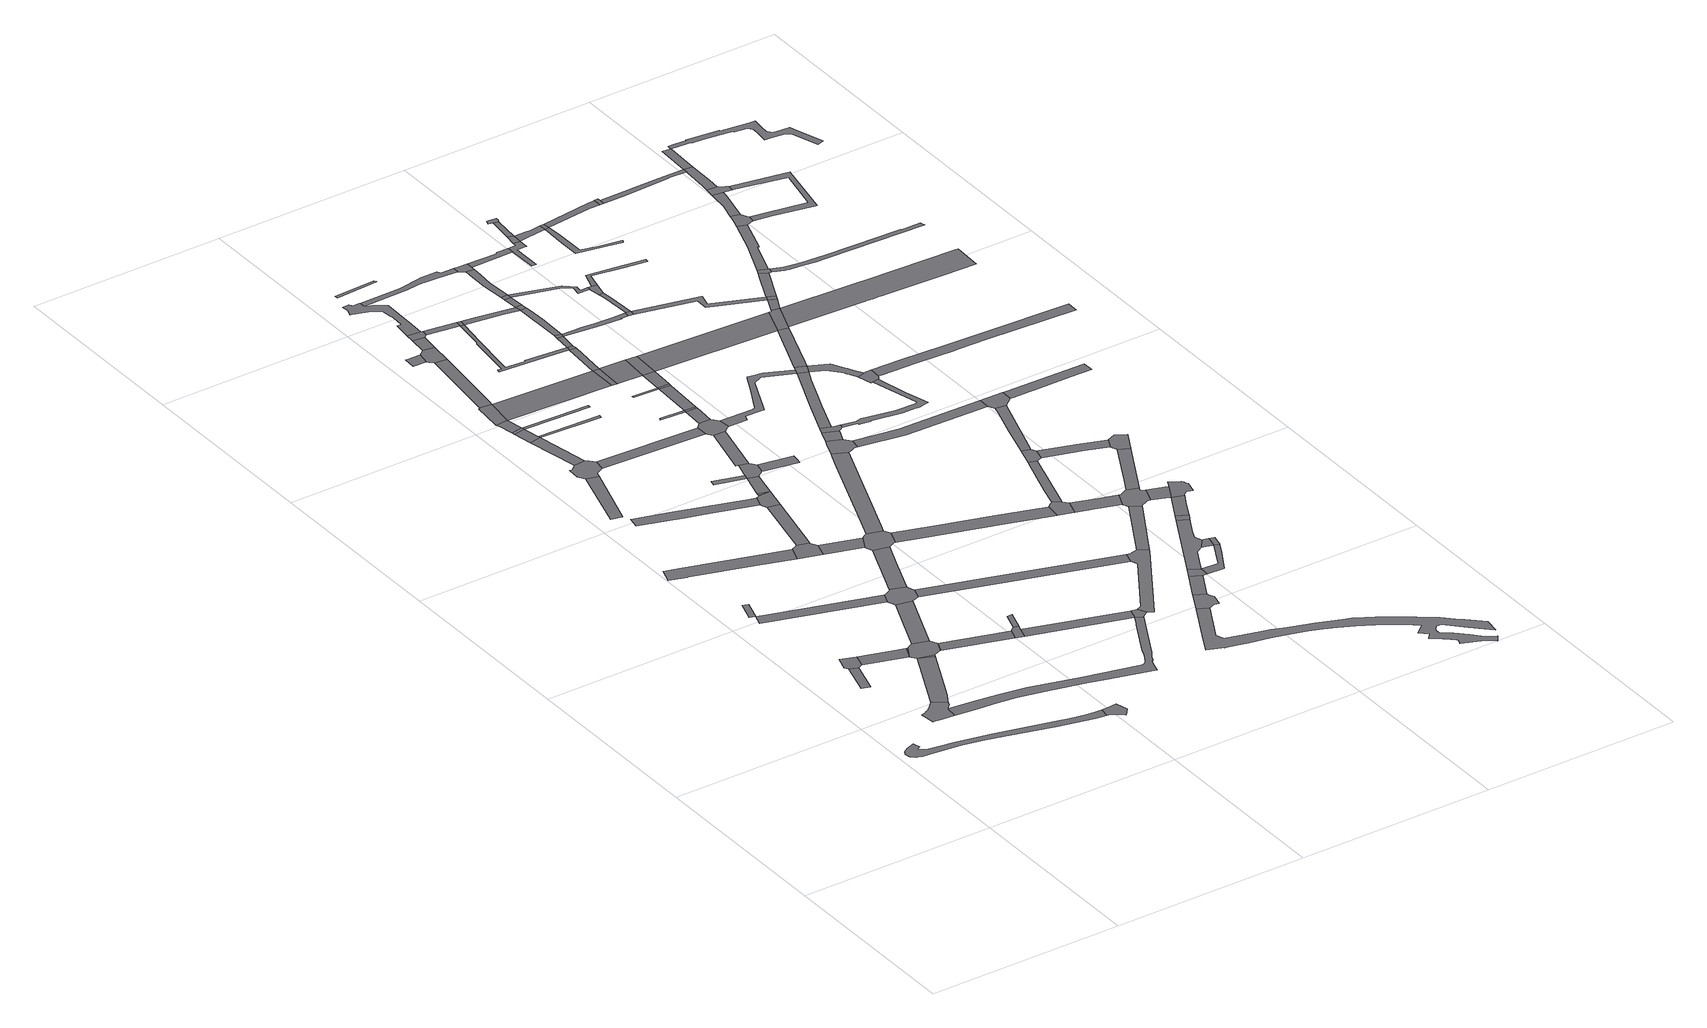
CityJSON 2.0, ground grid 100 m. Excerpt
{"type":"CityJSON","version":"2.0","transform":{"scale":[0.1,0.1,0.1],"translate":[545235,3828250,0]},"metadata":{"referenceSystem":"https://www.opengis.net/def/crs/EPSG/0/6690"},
"CityObjects":{
"road1":{"type":"Road","geometry":[{"type":"MultiSurface","lod":"1","boundaries":[[[0,1,2,3]]]}]},
"road2":{"type":"Road","geometry":[{"type":"MultiSurface","lod":"1","boundaries":[[[4,5,6,7,8,9,10,11,12,13,14,15,16,17,18,19,20,21,22,23,24,25,26,27,28,29,30,31]]]}]},
"road3":{"type":"Road","attributes":{"RoadStructureAttribute.sectionType":"1"},"geometry":[{"type":"MultiSurface","lod":"1","boundaries":[[[32,33,34,35,36,37,38,39,40,41,42,43,44,45,46,47,48,49,50,51,52,53,54,55,56,57,58,59,60,61,62,63,64,65,66,67,68,69,70,71]]]}]},
"road4":{"type":"Road","geometry":[{"type":"MultiSurface","lod":"1","boundaries":[[[72,73,0,3,74,75]]]}]},
"road5":{"type":"Road","geometry":[{"type":"MultiSurface","lod":"1","boundaries":[[[76,77,78,79,80]]]}]},
"road6":{"type":"Road","attributes":{"RoadStructureAttribute.sectionType":"1"},"geometry":[{"type":"MultiSurface","lod":"1","boundaries":[[[81,82,4,31,83,84,85,86]]]}]},
"road7":{"type":"Road","attributes":{"RoadStructureAttribute.sectionType":"1"},"geometry":[{"type":"MultiSurface","lod":"1","boundaries":[[[75,74,87,88]]]}]},
"road8":{"type":"Road","attributes":{"RoadStructureAttribute.sectionType":"1"},"geometry":[{"type":"MultiSurface","lod":"1","boundaries":[[[88,87,89]]]}]},
"road9":{"type":"Road","attributes":{"RoadStructureAttribute.sectionType":"1"},"geometry":[{"type":"MultiSurface","lod":"1","boundaries":[[[81,86,90]]]}]},
"road10":{"type":"Road","attributes":{"RoadStructureAttribute.sectionType":"1"},"geometry":[{"type":"MultiSurface","lod":"1","boundaries":[[[91,92,80,93,94,95]]]}]},
"road11":{"type":"Road","geometry":[{"type":"MultiSurface","lod":"1","boundaries":[[[96,97,89,87,81,90,98,99,100,101,102,103]]]}]},
"road12":{"type":"Road","attributes":{"RoadStructureAttribute.sectionType":"1"},"geometry":[{"type":"MultiSurface","lod":"1","boundaries":[[[104,105,106,107,108,109,110,111]]]}]},
"road13":{"type":"Road","attributes":{"RoadStructureAttribute.sectionType":"1"},"geometry":[{"type":"MultiSurface","lod":"1","boundaries":[[[100,99,112]]]}]},
"road14":{"type":"Road","attributes":{"RoadStructureAttribute.sectionType":"1"},"geometry":[{"type":"MultiSurface","lod":"1","boundaries":[[[113,114,115,116]]]}]},
"road15":{"type":"Road","geometry":[{"type":"MultiSurface","lod":"1","boundaries":[[[117,118,71,70,119,120,121,122,123]]]}]},
"road16":{"type":"Road","attributes":{"RoadStructureAttribute.sectionType":"1"},"geometry":[{"type":"MultiSurface","lod":"1","boundaries":[[[124,125,96,103,126]]]}]},
"road17":{"type":"Road","attributes":{"RoadStructureAttribute.sectionType":"1"},"geometry":[{"type":"MultiSurface","lod":"1","boundaries":[[[100,112,127,128]]]}]},
"road18":{"type":"Road","attributes":{"RoadStructureAttribute.sectionType":"1"},"geometry":[{"type":"MultiSurface","lod":"1","boundaries":[[[129,130,131,132,133,134,135,136,137,138,139,140,141,142,143,144,145,146,147,148,25,24,149,150,151,152,153,154,155,156,157,158,159,160,161,162,163,164,165,166,167]]]}]},
"road19":{"type":"Road","geometry":[{"type":"MultiSurface","lod":"1","boundaries":[[[168,169,170,171,172,173,174,175,176,113,116,177,178,179]]]}]},
"road20":{"type":"Road","attributes":{"RoadStructureAttribute.sectionType":"1"},"geometry":[{"type":"MultiSurface","lod":"1","boundaries":[[[180,181,182,183,184,185,186,187,188]]]}]},
"road21":{"type":"Road","attributes":{"RoadStructureAttribute.sectionType":"1"},"geometry":[{"type":"MultiSurface","lod":"1","boundaries":[[[189,190,191,171,170]]]}]},
"road22":{"type":"Road","geometry":[{"type":"MultiSurface","lod":"1","boundaries":[[[192,193,194,195,95,94,196,197,124,126,198,199,200,201,202,203]]]}]},
"road23":{"type":"Road","geometry":[{"type":"MultiSurface","lod":"1","boundaries":[[[204,205,206,207,191,190,208]]]}]},
"road24":{"type":"Road","geometry":[{"type":"MultiSurface","lod":"1","boundaries":[[[209,210,207,206,211]]]}]},
"road25":{"type":"Road","attributes":{"RoadStructureAttribute.sectionType":"1"},"geometry":[{"type":"MultiSurface","lod":"1","boundaries":[[[212,213,214,210,209]]]}]},
"road26":{"type":"Road","geometry":[{"type":"MultiSurface","lod":"1","boundaries":[[[215,216,111,110,217,218,219,220]]]}]},
"road27":{"type":"Road","geometry":[{"type":"MultiSurface","lod":"1","boundaries":[[[221,222,223,224,213,212,225]]]}]},
"road28":{"type":"Road","geometry":[{"type":"MultiSurface","lod":"1","boundaries":[[[226,227,128,127,228,229,230,231]]]}]},
"road29":{"type":"Road","geometry":[{"type":"MultiSurface","lod":"1","boundaries":[[[232,233,234,235,236,226,231]]]}]},
"road30":{"type":"Road","attributes":{"RoadStructureAttribute.sectionType":"1"},"geometry":[{"type":"MultiSurface","lod":"1","boundaries":[[[237,238,239,192,203,240,241]]]}]},
"road31":{"type":"Road","attributes":{"RoadStructureAttribute.sectionType":"1"},"geometry":[{"type":"MultiSurface","lod":"1","boundaries":[[[242,215,220,243]]]}]},
"road32":{"type":"Road","attributes":{"RoadStructureAttribute.sectionType":"1"},"geometry":[{"type":"MultiSurface","lod":"1","boundaries":[[[218,217,244,245]]]}]},
"road33":{"type":"Road","geometry":[{"type":"MultiSurface","lod":"1","boundaries":[[[246,247,221,225,248,249,250]]]}]},
"road34":{"type":"Road","attributes":{"RoadStructureAttribute.sectionType":"1"},"geometry":[{"type":"MultiSurface","lod":"1","boundaries":[[[251,252,253,254,255,208,190]]]}]},
"road35":{"type":"Road","attributes":{"RoadStructureAttribute.sectionType":"1"},"geometry":[{"type":"MultiSurface","lod":"1","boundaries":[[[256,257,258,259,260]]]}]},
"road36":{"type":"Road","attributes":{"RoadStructureAttribute.sectionType":"1"},"geometry":[{"type":"MultiSurface","lod":"1","boundaries":[[[261,262,263,264,265,266,211,206]]]}]},
"road37":{"type":"Road","attributes":{"RoadStructureAttribute.sectionType":"1"},"geometry":[{"type":"MultiSurface","lod":"1","boundaries":[[[267,268,188,187,269,270,242,243]]]}]},
"road38":{"type":"Road","attributes":{"RoadStructureAttribute.sectionType":"1"},"geometry":[{"type":"MultiSurface","lod":"1","boundaries":[[[179,178,271,272]]]}]},
"road39":{"type":"Road","geometry":[{"type":"MultiSurface","lod":"1","boundaries":[[[273,274,275,260,259,276,277,246,250,278]]]}]},
"road40":{"type":"Road","geometry":[{"type":"MultiSurface","lod":"1","boundaries":[[[279,280,281,282,283]]]}]},
"road41":{"type":"Road","attributes":{"RoadStructureAttribute.sectionType":"1"},"geometry":[{"type":"MultiSurface","lod":"1","boundaries":[[[284,285,267]]]}]},
"road42":{"type":"Road","geometry":[{"type":"MultiSurface","lod":"1","boundaries":[[[286,287,288,245,244,237,241,289,290,291,292,293,294]]]}]},
"road43":{"type":"Road","attributes":{"RoadStructureAttribute.sectionType":"1"},"geometry":[{"type":"MultiSurface","lod":"1","boundaries":[[[229,228,129,295]]]}]},
"road44":{"type":"Road","attributes":{"RoadStructureAttribute.sectionType":"1"},"geometry":[{"type":"MultiSurface","lod":"1","boundaries":[[[296,273,278,297]]]}]},
"road45":{"type":"Road","attributes":{"RoadStructureAttribute.sectionType":"1"},"geometry":[{"type":"MultiSurface","lod":"1","boundaries":[[[282,284,267,298]]]}]},
"road46":{"type":"Road","attributes":{"function":"3","RoadStructureAttribute.sectionType":"1"},"geometry":[{"type":"MultiSurface","lod":"1","boundaries":[[[299,225,212,300,301,302]]]}]},
"road47":{"type":"Road","geometry":[{"type":"MultiSurface","lod":"1","boundaries":[[[303,296,297,304,305,306]]]}]},
"road48":{"type":"Road","attributes":{"RoadStructureAttribute.sectionType":"1"},"geometry":[{"type":"MultiSurface","lod":"1","boundaries":[[[307,308,309,310,311,312,313,314,315,316,317,318,319,320,321,322,323,324,303,306,325,326,327,328,329,330,331,332,333,334]]]}]},
"road49":{"type":"Road","geometry":[{"type":"MultiSurface","lod":"1","boundaries":[[[335,336,337,283,282,298,338,339,340,341,342,343,344]]]}]},
"road50":{"type":"Road","attributes":{"RoadStructureAttribute.sectionType":"1"},"geometry":[{"type":"MultiSurface","lod":"1","boundaries":[[[200,199,345,346]]]}]},
"road51":{"type":"Road","attributes":{"RoadStructureAttribute.sectionType":"1"},"geometry":[{"type":"MultiSurface","lod":"1","boundaries":[[[305,304,347,348]]]}]},
"road52":{"type":"Road","attributes":{"RoadStructureAttribute.sectionType":"1"},"geometry":[{"type":"MultiSurface","lod":"1","boundaries":[[[349,335,344,350]]]}]},
"road53":{"type":"Road","geometry":[{"type":"MultiSurface","lod":"1","boundaries":[[[351,352,353,354,355,356]]]}]},
"road54":{"type":"Road","geometry":[{"type":"MultiSurface","lod":"1","boundaries":[[[357,358,359,360,341,340]]]}]},
"road55":{"type":"Road","geometry":[{"type":"MultiSurface","lod":"1","boundaries":[[[295,129,167,361,362,363]]]}]},
"road56":{"type":"Road","geometry":[{"type":"MultiSurface","lod":"1","boundaries":[[[364,365,366,367,368,369]]]}]},
"road57":{"type":"Road","attributes":{"RoadStructureAttribute.sectionType":"1"},"geometry":[{"type":"MultiSurface","lod":"1","boundaries":[[[370,371,372,373,286,294,374,375,376]]]}]},
"road58":{"type":"Road","geometry":[{"type":"MultiSurface","lod":"1","boundaries":[[[348,347,377,378]]]}]},
"road59":{"type":"Road","attributes":{"RoadStructureAttribute.sectionType":"1"},"geometry":[{"type":"MultiSurface","lod":"1","boundaries":[[[347,379,380,381,382,383,384,385,386,387,388,389,390,391,392,393,377]]]}]},
"road60":{"type":"Road","geometry":[{"type":"MultiSurface","lod":"1","boundaries":[[[394,395,396,272,271,349,350,397,398,399,400,401,402,403]]]}]},
"road61":{"type":"Road","geometry":[{"type":"MultiSurface","lod":"1","boundaries":[[[302,301,404,405]]]}]},
"road62":{"type":"Road","attributes":{"RoadStructureAttribute.sectionType":"1"},"geometry":[{"type":"MultiSurface","lod":"1","boundaries":[[[368,394,403,406]]]}]},
"road63":{"type":"Road","geometry":[{"type":"MultiSurface","lod":"1","boundaries":[[[407,408,409,410,411]]]}]},
"road64":{"type":"Road","geometry":[{"type":"MultiSurface","lod":"1","boundaries":[[[369,368,406,412]]]}]},
"road65":{"type":"Road","attributes":{"RoadStructureAttribute.sectionType":"1"},"geometry":[{"type":"MultiSurface","lod":"1","boundaries":[[[413,414,415,416,417,418,419,334,333,420,421,422,423,424,425,426,427,428]]]}]},
"road66":{"type":"Road","attributes":{"RoadStructureAttribute.sectionType":"1"},"geometry":[{"type":"MultiSurface","lod":"1","boundaries":[[[429,430,293,292,431,432,433,434]]]}]},
"road67":{"type":"Road","attributes":{"RoadStructureAttribute.sectionType":"1"},"geometry":[{"type":"MultiSurface","lod":"1","boundaries":[[[387,302,405,435]]]}]},
"road68":{"type":"Road","attributes":{"RoadStructureAttribute.sectionType":"1"},"geometry":[{"type":"MultiSurface","lod":"1","boundaries":[[[410,436,437,369,412,438]]]}]},
"road69":{"type":"Road","attributes":{"function":"3","RoadStructureAttribute.sectionType":"1"},"geometry":[{"type":"MultiSurface","lod":"1","boundaries":[[[439,405,404,440,441,442,443]]]}]},
"road70":{"type":"Road","attributes":{"RoadStructureAttribute.sectionType":"1"},"geometry":[{"type":"MultiSurface","lod":"1","boundaries":[[[444,378,377,445,446,447]]]}]},
"road71":{"type":"Road","geometry":[{"type":"MultiSurface","lod":"1","boundaries":[[[388,387,435,448,449,450]]]}]},
"road72":{"type":"Road","geometry":[{"type":"MultiSurface","lod":"1","boundaries":[[[411,410,438,451]]]}]},
"road73":{"type":"Road","attributes":{"RoadStructureAttribute.sectionType":"1"},"geometry":[{"type":"MultiSurface","lod":"1","boundaries":[[[452,388,450,453]]]}]},
"road74":{"type":"Road","attributes":{"RoadStructureAttribute.sectionType":"1"},"geometry":[{"type":"MultiSurface","lod":"1","boundaries":[[[442,411,451,454]]]}]},
"road75":{"type":"Road","geometry":[{"type":"MultiSurface","lod":"1","boundaries":[[[455,452,453,456]]]}]},
"road76":{"type":"Road","geometry":[{"type":"MultiSurface","lod":"1","boundaries":[[[457,458,459,460,346,345,461,462,463,464,363,362,465,466,467,468,469]]]}]},
"road77":{"type":"Road","geometry":[{"type":"MultiSurface","lod":"1","boundaries":[[[443,442,454,470]]]}]},
"road78":{"type":"Road","attributes":{"RoadStructureAttribute.sectionType":"1"},"geometry":[{"type":"MultiSurface","lod":"1","boundaries":[[[471,472,473,446,455,456]]]}]},
"road79":{"type":"Road","geometry":[{"type":"MultiSurface","lod":"1","boundaries":[[[474,475,476,477,478,479,480,481,482,483,484,485]]]}]},
"road80":{"type":"Road","geometry":[{"type":"MultiSurface","lod":"1","boundaries":[[[486,487,370,376,488,489,490,491,492,493]]]}]},
"road81":{"type":"Road","geometry":[{"type":"MultiSurface","lod":"1","boundaries":[[[494,495,447,446,473]]]}]},
"road82":{"type":"Road","attributes":{"RoadStructureAttribute.sectionType":"1"},"geometry":[{"type":"MultiSurface","lod":"1","boundaries":[[[496,497,447,495]]]}]},
"road83":{"type":"Road","attributes":{"RoadStructureAttribute.sectionType":"1"},"geometry":[{"type":"MultiSurface","lod":"1","boundaries":[[[498,486,493,499,500]]]}]},
"road84":{"type":"Road","geometry":[{"type":"MultiSurface","lod":"1","boundaries":[[[501,502,497,496]]]}]},
"road85":{"type":"Road","attributes":{"RoadStructureAttribute.sectionType":"1"},"geometry":[{"type":"MultiSurface","lod":"1","boundaries":[[[503,474,485,484,504]]]}]},
"road86":{"type":"Road","attributes":{"RoadStructureAttribute.sectionType":"1"},"geometry":[{"type":"MultiSurface","lod":"1","boundaries":[[[505,506,507,502,501,508,509,510]]]}]},
"road87":{"type":"Road","geometry":[{"type":"MultiSurface","lod":"1","boundaries":[[[511,498,500,512,513,514,515,516,517]]]}]},
"road88":{"type":"Road","attributes":{"RoadStructureAttribute.sectionType":"1"},"geometry":[{"type":"MultiSurface","lod":"1","boundaries":[[[518,519,520,521,522,523,524,525,400,399,526,527,528,529,530,531,532,533,534,535,536,537]]]}]},
"road89":{"type":"Road","attributes":{"RoadStructureAttribute.sectionType":"1"},"geometry":[{"type":"MultiSurface","lod":"1","boundaries":[[[538,539,540,541,456,453,542,543,544,545,546,547]]]}]},
"road90":{"type":"Road","geometry":[{"type":"MultiSurface","lod":"1","boundaries":[[[548,428,427,549,550,505,510,551,552,553]]]}]},
"road91":{"type":"Road","geometry":[{"type":"MultiSurface","lod":"1","boundaries":[[[554,503,504,555,556]]]}]},
"road92":{"type":"Road","attributes":{"RoadStructureAttribute.sectionType":"1"},"geometry":[{"type":"MultiSurface","lod":"1","boundaries":[[[475,557,558,559,560,561,562,563,564,565,566,567,568,569,570,571,572,573,574,575,576,577,578,579,580,581,582,583,584,585,586,587,588,589,590,591,592,593,594,595,596,597,598,599,600,601,602,603,604,605,606,607,608,609,610,611,612,613,614,615,616,617,618,619,620,621,622,623,624,476]]]}]},
"road93":{"type":"Road","attributes":{"RoadStructureAttribute.sectionType":"1"},"geometry":[{"type":"MultiSurface","lod":"1","boundaries":[[[625,626,627,501,496,628,629,630,631,632,633]]]}]},
"road94":{"type":"Road","geometry":[{"type":"MultiSurface","lod":"1","boundaries":[[[634,635,636,637,434,433,638,639,640,641,642]]]}]},
"road95":{"type":"Road","attributes":{"RoadStructureAttribute.sectionType":"1"},"geometry":[{"type":"MultiSurface","lod":"1","boundaries":[[[536,643,644,511,517,645,646,647,648]]]}]},
"road96":{"type":"Road","attributes":{"RoadStructureAttribute.sectionType":"1"},"geometry":[{"type":"MultiSurface","lod":"1","boundaries":[[[649,650,553,552,651,652]]]}]},
"road97":{"type":"Road","geometry":[{"type":"MultiSurface","lod":"1","boundaries":[[[653,547,546,654,655]]]}]},
"road98":{"type":"Road","attributes":{"RoadStructureAttribute.sectionType":"1"},"geometry":[{"type":"MultiSurface","lod":"1","boundaries":[[[656,657,658,556,555,659,660,661,662]]]}]},
"road99":{"type":"Road","attributes":{"RoadStructureAttribute.sectionType":"1"},"geometry":[{"type":"MultiSurface","lod":"1","boundaries":[[[663,457,469,664]]]}]},
"road100":{"type":"Road","attributes":{"RoadStructureAttribute.sectionType":"1"},"geometry":[{"type":"MultiSurface","lod":"1","boundaries":[[[665,666,667,668,653,655]]]}]},
"road101":{"type":"Road","geometry":[{"type":"MultiSurface","lod":"1","boundaries":[[[669,554,556,670,671,672,673,674,675,676,677,678,679,680]]]}]},
"road102":{"type":"Road","attributes":{"function":"3","RoadStructureAttribute.sectionType":"1"},"geometry":[{"type":"MultiSurface","lod":"1","boundaries":[[[470,454,681,682,683]]]}]},
"road103":{"type":"Road","attributes":{"RoadStructureAttribute.sectionType":"1"},"geometry":[{"type":"MultiSurface","lod":"1","boundaries":[[[684,685,686,634,642,687]]]}]},
"road104":{"type":"Road","attributes":{"RoadStructureAttribute.sectionType":"1"},"geometry":[{"type":"MultiSurface","lod":"1","boundaries":[[[688,640,639,689,690,691,692]]]}]},
"road105":{"type":"Road","geometry":[{"type":"MultiSurface","lod":"1","boundaries":[[[633,632,667,666,693,694]]]}]},
"road106":{"type":"Road","attributes":{"RoadStructureAttribute.sectionType":"1"},"geometry":[{"type":"MultiSurface","lod":"1","boundaries":[[[695,696,697,698,699,700,701,702,703,704,705,706,707,708,709,710,711,712,713,714,715,716,717,718,719,514,513]]]}]},
"road107":{"type":"Road","attributes":{"RoadStructureAttribute.sectionType":"1"},"geometry":[{"type":"MultiSurface","lod":"1","boundaries":[[[720,491,490,721,722,723]]]}]},
"road108":{"type":"Road","attributes":{"RoadStructureAttribute.sectionType":"1"},"geometry":[{"type":"MultiSurface","lod":"1","boundaries":[[[724,675,674,725,726,656,727]]]}]},
"road109":{"type":"Road","attributes":{"RoadStructureAttribute.sectionType":"1"},"geometry":[{"type":"MultiSurface","lod":"1","boundaries":[[[728,729,730,652,651,731,732,733,734,735,736,737]]]}]},
"road110":{"type":"Road","geometry":[{"type":"MultiSurface","lod":"1","boundaries":[[[738,739,740,537,536,648,741]]]}]},
"road111":{"type":"Road","geometry":[{"type":"MultiSurface","lod":"1","boundaries":[[[727,656,662,742,743]]]}]},
"road112":{"type":"Road","geometry":[{"type":"MultiSurface","lod":"1","boundaries":[[[744,729,728,737,745]]]}]},
"road113":{"type":"Road","geometry":[{"type":"MultiSurface","lod":"1","boundaries":[[[746,684,687,747,748,749]]]}]},
"road114":{"type":"Road","attributes":{"RoadStructureAttribute.sectionType":"1"},"geometry":[{"type":"MultiSurface","lod":"1","boundaries":[[[750,751,752,753,741,648,754,755,756,757,758,759,760]]]}]},
"road115":{"type":"Road","geometry":[{"type":"MultiSurface","lod":"1","boundaries":[[[761,762,763,764,692,691,765,766,767,663,664,768,769,770,771,772,773,774,775]]]}]},
"road116":{"type":"Road","geometry":[{"type":"MultiSurface","lod":"1","boundaries":[[[776,777,669,680,778]]]}]},
"road117":{"type":"Road","attributes":{"RoadStructureAttribute.sectionType":"1"},"geometry":[{"type":"MultiSurface","lod":"1","boundaries":[[[779,744,745,780]]]}]},
"road118":{"type":"Road","attributes":{"RoadStructureAttribute.sectionType":"1"},"geometry":[{"type":"MultiSurface","lod":"1","boundaries":[[[682,738,741,781,782]]]}]},
"road119":{"type":"Road","geometry":[{"type":"MultiSurface","lod":"1","boundaries":[[[783,784,785,779,780,786,787]]]}]},
"road120":{"type":"Road","attributes":{"RoadStructureAttribute.sectionType":"1"},"geometry":[{"type":"MultiSurface","lod":"1","boundaries":[[[788,789,790,791,792,793,794,795,694,693]]]}]},
"road121":{"type":"Road","attributes":{"RoadStructureAttribute.sectionType":"1"},"geometry":[{"type":"MultiSurface","lod":"1","boundaries":[[[796,797,798,799,655,654,800,801,802,803]]]}]},
"road122":{"type":"Road","geometry":[{"type":"MultiSurface","lod":"1","boundaries":[[[804,760,759,805,806,712,711,807,808,809]]]}]},
"road123":{"type":"Road","attributes":{"RoadStructureAttribute.sectionType":"1"},"geometry":[{"type":"MultiSurface","lod":"1","boundaries":[[[810,811,812,813,814,745,737,815,816,817,818,819,820]]]}]},
"road124":{"type":"Road","attributes":{"RoadStructureAttribute.sectionType":"1"},"geometry":[{"type":"MultiSurface","lod":"1","boundaries":[[[821,822,776,778,823,824,825,826]]]}]},
"road125":{"type":"Road","attributes":{"RoadStructureAttribute.sectionType":"1"},"geometry":[{"type":"MultiSurface","lod":"1","boundaries":[[[772,771,827,821,828]]]}]},
"road126":{"type":"Road","attributes":{"RoadStructureAttribute.sectionType":"1"},"geometry":[{"type":"MultiSurface","lod":"1","boundaries":[[[829,830,831,832,746,749,833]]]}]},
"road127":{"type":"Road","geometry":[{"type":"MultiSurface","lod":"1","boundaries":[[[834,810,820,835]]]}]},
"road128":{"type":"Road","attributes":{"RoadStructureAttribute.sectionType":"1"},"geometry":[{"type":"MultiSurface","lod":"1","boundaries":[[[836,748,747,837,838,839]]]}]},
"road129":{"type":"Road","attributes":{"RoadStructureAttribute.sectionType":"1"},"geometry":[{"type":"MultiSurface","lod":"1","boundaries":[[[840,841,761,775,842,843]]]}]},
"road130":{"type":"Road","geometry":[{"type":"MultiSurface","lod":"1","boundaries":[[[844,845,846,828,821,826,847,848,849,850,851,852,853,854,855]]]}]},
"road131":{"type":"Road","geometry":[{"type":"MultiSurface","lod":"1","boundaries":[[[856,857,858,683,682,782,859,860]]]}]},
"road132":{"type":"Road","attributes":{"RoadStructureAttribute.sectionType":"1"},"geometry":[{"type":"MultiSurface","lod":"1","boundaries":[[[861,862,863,864,865,866,867,868,869,870,835,820]]]}]},
"road133":{"type":"Road","geometry":[{"type":"MultiSurface","lod":"1","boundaries":[[[723,722,871,872,829,833,873,874]]]}]},
"road134":{"type":"Road","attributes":{"RoadStructureAttribute.sectionType":"1"},"geometry":[{"type":"MultiSurface","lod":"1","boundaries":[[[802,856,860,875]]]}]},
"road135":{"type":"Road","attributes":{"RoadStructureAttribute.sectionType":"1"},"geometry":[{"type":"MultiSurface","lod":"1","boundaries":[[[876,877,878,834,835,879,880]]]}]},
"road136":{"type":"Road","geometry":[{"type":"MultiSurface","lod":"1","boundaries":[[[803,802,875,881]]]}]},
"road137":{"type":"Road","geometry":[{"type":"MultiSurface","lod":"1","boundaries":[[[882,839,838,883,884,840,843,885]]]}]},
"road138":{"type":"Road","attributes":{"RoadStructureAttribute.sectionType":"1"},"geometry":[{"type":"MultiSurface","lod":"1","boundaries":[[[886,887,888,803,881,889]]]}]},
"road139":{"type":"Road","geometry":[{"type":"MultiSurface","lod":"1","boundaries":[[[890,876,880,891,892]]]}]},
"road140":{"type":"Road","geometry":[{"type":"MultiSurface","lod":"1","boundaries":[[[893,886,889,894,895,896,897]]]}]},
"road141":{"type":"Road","attributes":{"RoadStructureAttribute.sectionType":"1"},"geometry":[{"type":"MultiSurface","lod":"1","boundaries":[[[898,874,873,899,900,901,902,903,904]]]}]},
"road142":{"type":"Road","attributes":{"RoadStructureAttribute.sectionType":"1"},"geometry":[{"type":"MultiSurface","lod":"1","boundaries":[[[905,906,893,897,907,908,909]]]}]},
"road143":{"type":"Road","attributes":{"RoadStructureAttribute.sectionType":"1"},"geometry":[{"type":"MultiSurface","lod":"1","boundaries":[[[910,911,912,809,808,913,914,915,916,917,918,919,920]]]}]},
"road144":{"type":"Road","attributes":{"function":"3","RoadStructureAttribute.sectionType":"1"},"geometry":[{"type":"MultiSurface","lod":"1","boundaries":[[[921,922,923,924,925,860,859,926,927,928,929,930,931,932,933,934,935,936,937]]]}]},
"road145":{"type":"Road","attributes":{"RoadStructureAttribute.sectionType":"1"},"geometry":[{"type":"MultiSurface","lod":"1","boundaries":[[[938,892,891,939,940,941,942,943]]]}]},
"road146":{"type":"Road","geometry":[{"type":"MultiSurface","lod":"1","boundaries":[[[944,945,905,909,946,947,948,949,950,951,952]]]}]},
"road147":{"type":"Road","attributes":{"RoadStructureAttribute.sectionType":"1"},"geometry":[{"type":"MultiSurface","lod":"1","boundaries":[[[953,954,955,944,952,956,957]]]}]},
"road148":{"type":"Road","attributes":{"RoadStructureAttribute.sectionType":"1"},"geometry":[{"type":"MultiSurface","lod":"1","boundaries":[[[958,959,960,961,962,963,964,965,896,895,966,967,968,969,970,971,972,973,974]]]}]},
"road149":{"type":"Road","geometry":[{"type":"MultiSurface","lod":"1","boundaries":[[[975,953,957,976,977,978,979,980,981]]]}]},
"road150":{"type":"Road","geometry":[{"type":"MultiSurface","lod":"1","boundaries":[[[943,942,982,983,975,981,984,985]]]}]},
"road151":{"type":"Road","attributes":{"RoadStructureAttribute.sectionType":"1"},"geometry":[{"type":"MultiSurface","lod":"1","boundaries":[[[986,943,985,987,988]]]}]},
"road152":{"type":"Road","attributes":{"RoadStructureAttribute.sectionType":"1"},"geometry":[{"type":"MultiSurface","lod":"1","boundaries":[[[989,990,991,992,993,994,995,996,978,977,997,998,999,1000,949,948]]]}]},
"road153":{"type":"Road","attributes":{"RoadStructureAttribute.sectionType":"1"},"geometry":[{"type":"MultiSurface","lod":"1","boundaries":[[[1001,1002,1003,1004,1005,1006,1007,1008,1009,1010,1011,1012,1013,1014,1015,1016,988,1017,1018,1019,1020,1021,1022,1023,1024,1025,1026,1027,1028,1029,1030,1031,1032,1033,1034,1035,1036,1037]]]}]}
},
"vertices":[
[245,1448,0],[196,1281,0],[239,1268,0],[287,1431,0],
[387,1015,0],[380,1006,0],[372,997,0],[363,988,0],[357,982,0],[354,979,0],[349,974,0],[344,970,0],[340,966,0],[335,964,0],[329,960,0],[321,957,0],[314,953,0],[308,951,0],[302,949,0],[301,948,0],[293,947,0],[300,871,0],[304,871,0],[344,865,0],[410,859,0],[416,923,0],[420,927,0],[424,930,0],[429,936,0],[442,948,0],[443,954,0],[447,964,0],
[933,527,0],[888,533,0],[816,548,0],[757,562,0],[585,606,0],[446,641,0],[407,649,0],[288,673,0],[194,688,0],[163,693,0],[144,700,0],[126,710,0],[118,717,0],[116,723,0],[116,725,0],[131,731,0],[122,767,0],[80,755,0],[64,745,0],[53,734,0],[46,721,0],[45,718,0],[44,704,0],[46,694,0],[50,688,0],[70,669,0],[77,666,0],[99,660,0],[131,656,0],[235,645,0],[296,636,0],[320,632,0],[392,616,0],[488,591,0],[549,573,0],[733,524,0],[821,502,0],[910,484,0],[963,475,0],[971,525,0],
[255,1535,0],[234,1468,0],[312,1444,0],[333,1511,0],
[188,2146,0],[174,2150,0],[160,2155,0],[127,2053,0],[156,2044,0],
[545,1349,0],[392,1024,0],[457,981,0],[479,1017,0],[520,1103,0],[620,1314,0],
[523,1379,0],[552,1443,0],
[558,1441,0],
[626,1327,0],
[216,2025,0],[160,2043,0],[138,1987,0],[706,1812,0],[728,1867,0],
[595,1461,0],[568,1447,0],[652,1338,0],[665,1343,0],[691,1399,0],[688,1405,0],[684,1414,0],[672,1438,0],
[120,2561,0],[33,2588,0],[7,2512,0],[95,2485,0],[97,2485,0],[402,2391,0],[583,2335,0],[607,2412,0],
[669,1342,0],
[192,3421,0],[88,3077,0],[146,3064,0],[252,3402,0],
[1053,532,0],[1007,526,0],[984,472,0],[1037,428,0],[1067,465,0],[1067,466,0],[1071,470,0],
[722,1771,0],[660,1621,0],[802,1752,0],
[1000,1241,0],[1018,1299,0],
[1533,1077,0],[1509,1033,0],[1505,1025,0],[1400,830,0],[1393,807,0],[1390,797,0],[1365,755,0],[1361,747,0],[1359,745,0],[1357,743,0],[1352,740,0],[1349,737,0],[1343,735,0],[1336,733,0],[1331,733,0],[1050,803,0],[807,868,0],[672,892,0],[544,910,0],[420,923,0],[525,848,0],[625,839,0],[723,825,0],[888,789,0],[1056,746,0],[1121,727,0],[1363,660,0],[1379,714,0],[1390,739,0],[1396,737,0],[1399,745,0],[1404,758,0],[1406,763,0],[1425,790,0],[1426,791,0],[1429,796,0],[1540,1006,0],[1553,1029,0],[1569,1060,0],
[301,3521,0],[287,3535,0],[275,3547,0],[215,3540,0],[206,3533,0],[197,3525,0],[186,3516,0],[174,3517,0],[171,3455,0],[260,3430,0],[302,3450,0],[312,3510,0],
[690,2866,0],[377,2963,0],[337,2975,0],[163,3029,0],[151,2969,0],[369,2900,0],[493,2864,0],[704,2799,0],[725,2856,0],
[226,3804,0],[223,3819,0],[163,3807,0],
[771,1890,0],[769,1884,0],[742,1870,0],[732,1866,0],[709,1805,0],[712,1797,0],[827,1763,0],[842,1769,0],[860,1826,0],[857,1834,0],[849,1858,0],[847,1865,0],
[221,3829,0],[207,3904,0],[204,3916,0],[144,3905,0],[222,3829,0],
[201,3931,0],[142,3920,0],[203,3931,0],
[184,4020,0],[122,4014,0],[127,3997,0],
[644,2429,0],[641,2427,0],[697,2299,0],[721,2376,0],[702,2411,0],[703,2414,0],
[144,4175,0],[143,4171,0],[135,4171,0],[120,4022,0],[204,4170,0],
[1045,1318,0],[1031,1308,0],[1042,1228,0],[1060,1286,0],[1063,1296,0],[1069,1314,0],
[1098,1406,0],[1099,1408,0],[1087,1409,0],[1074,1410,0],[1046,1321,0],
[897,2202,0],[851,2088,0],[844,2071,0],[925,2058,0],[977,2185,0],
[719,2765,0],[778,2752,0],
[882,2242,0],[921,2314,0],
[195,4599,0],[173,4416,0],[208,4191,0],[252,4551,0],[256,4592,0],
[243,3819,0],[541,3804,0],[543,3812,0],[546,3820,0],[544,3820,0],
[111,4691,0],[102,4691,0],[100,4630,0],[169,4628,0],[179,4689,0],
[235,3914,0],[550,3902,0],[551,3909,0],[551,3917,0],[550,3917,0],[390,3925,0],
[804,2867,0],[743,2865,0],[709,2787,0],[712,2780,0],
[843,3426,0],[843,3487,0],
[210,4714,0],[198,4704,0],[190,4698,0],[177,4618,0],[185,4610,0],[269,4707,0],
[638,3086,0],[634,3071,0],[631,3056,0],[782,3014,0],[789,3041,0],
[747,2883,0],[743,2867,0],
[953,2334,0],[943,2328,0],[934,2322,0],[993,2192,0],[1003,2197,0],[1013,2201,0],[1018,2200,0],[1046,2275,0],[1030,2311,0],
[1551,1135,0],
[219,4805,0],[279,4799,0],
[834,3000,0],
[214,4169,0],[194,4019,0],[731,3995,0],[732,4145,0],
[223,4855,0],[297,4812,0],[302,4847,0],[292,4848,0],
[201,5198,0],[170,5198,0],[163,5205,0],[156,5214,0],[123,5211,0],[125,5198,0],[127,5181,0],[115,5142,0],[123,5140,0],[139,5135,0],[196,5119,0],[251,5086,0],[256,5029,0],[256,5027,0],[258,5006,0],[256,4947,0],[256,4946,0],[232,4947,0],[292,4849,0],[294,4946,0],[296,5028,0],[296,5031,0],[298,5112,0],[239,5152,0],[216,5161,0],[214,5162,0],[206,5166,0],[206,5198,0],
[802,3130,0],[814,3127,0],[791,3047,0],[848,3010,0],[856,3015,0],[869,3024,0],[884,3081,0],[875,3093,0],[868,3103,0],[860,3114,0],
[1786,1476,0],[1804,1534,0],
[462,4788,0],[467,4821,0],
[865,3395,0],[926,3393,0],
[367,5305,0],[371,5305,0],[367,5311,0],[363,5317,0],[148,5308,0],[151,5293,0],
[881,3022,0],[1052,2992,0],[1056,3022,0],[1060,3051,0],
[1570,1062,0],[1602,1085,0],[1579,1127,0],
[750,3647,0],[747,3642,0],[745,3637,0],[747,3636,0],[877,3628,0],[877,3641,0],
[1206,2970,0],[1196,2947,0],[1165,2871,0],[988,2422,0],[1044,2348,0],[1251,2872,0],[1277,2936,0],
[482,4785,0],[487,4818,0],
[448,4666,0],[445,4632,0],[439,4623,0],[411,4389,0],[389,4391,0],[388,4383,0],[387,4374,0],[673,4353,0],[747,4348,0],[750,4370,0],[533,4388,0],[533,4381,0],[429,4389,0],[435,4435,0],[462,4634,0],
[871,3514,0],[860,3504,0],[852,3496,0],[938,3402,0],[951,3411,0],[963,3420,0],[958,3481,0],[949,3491,0],[940,3502,0],[930,3514,0],
[760,3994,0],[766,4143,0],
[936,3625,0],
[755,3869,0],[755,3863,0],[755,3857,0],[888,3851,0],[889,3865,0],
[937,3638,0],
[648,5203,0],[647,5203,0],[634,5218,0],[547,5219,0],[544,5219,0],[542,5218,0],[422,5198,0],[327,5167,0],[442,5171,0],[497,5176,0],[532,5179,0],[542,5178,0],[597,5175,0],[646,5171,0],[712,5166,0],[714,5200,0],
[1512,2131,0],[1236,2216,0],[1139,2163,0],[1507,2050,0],[1737,1978,0],[1748,2057,0],
[782,4345,0],
[887,3838,0],[878,3655,0],[948,3848,0],
[769,4143,0],[773,3993,0],[885,3988,0],[895,3988,0],[902,4137,0],
[550,4809,0],[676,4759,0],[758,4742,0],[755,4777,0],
[782,4355,0],[777,4357,0],[778,4367,0],
[949,3862,0],
[758,4458,0],[789,4455,0],
[956,3986,0],
[760,4485,0],[795,4475,0],
[1864,1539,0],[1847,1534,0],[1841,1533,0],[1824,1528,0],[1790,1465,0],[1795,1452,0],[1799,1437,0],[1606,1138,0],[1629,1070,0],[1632,1068,0],[1634,1071,0],[1900,1491,0],[1912,1511,0],
[963,4134,0],
[795,4629,0],[793,4719,0],[790,4745,0],
[1853,1087,0],[1798,981,0],[1851,953,0],[1865,959,0],[1871,962,0],[1887,968,0],[1908,963,0],[1923,1020,0],[1918,1032,0],[1912,1047,0],[1907,1058,0],[1854,1086,0],
[1245,3070,0],[1236,3049,0],[1298,2945,0],[1317,2953,0],[1335,2950,0],[1345,3007,0],[1335,3020,0],[1318,3041,0],
[789,4763,0],[788,4779,0],
[784,4857,0],[750,4855,0],
[1271,3137,0],[1340,3095,0],[1345,3108,0],
[784,4882,0],[748,4880,0],
[1926,1224,0],[1980,1195,0],
[742,5144,0],[741,5092,0],[740,5001,0],[776,5004,0],[781,5091,0],[784,5141,0],
[1286,3175,0],[1353,3112,0],[1371,3124,0],[1376,3147,0],[1351,3152,0],[1348,3153,0],[1335,3156,0],
[1344,3700,0],[1299,3708,0],[1267,3714,0],[1261,3703,0],[1215,3611,0],[1147,3482,0],[1132,3474,0],[1072,3477,0],[1061,3415,0],[1070,3445,0],[1071,3448,0],[1155,3444,0],[1173,3444,0],[1182,3464,0],[1265,3652,0],[1274,3656,0],[1300,3668,0],[1314,3675,0],[1465,3611,0],[1477,3640,0],
[1061,4460,0],[969,4466,0],[899,4473,0],[899,4470,0],[894,4445,0],[989,4436,0],[1085,4427,0],[1087,4435,0],[1124,4432,0],[1127,4461,0],
[740,5199,0],[716,5163,0],[723,5158,0],[785,5161,0],[785,5164,0],[786,5198,0],
[1953,1275,0],[2004,1194,0],[2007,1246,0],
[1676,752,0],[1668,735,0],[1638,677,0],[1672,663,0],[1705,650,0],[1716,646,0],[1717,643,0],[1734,640,0],[1791,624,0],[1827,616,0],[1930,594,0],[2025,571,0],[2102,547,0],[2134,534,0],[2165,522,0],[2225,496,0],[2299,462,0],[2374,419,0],[2486,345,0],[2541,299,0],[2517,277,0],[2492,254,0],[2530,221,0],[2519,207,0],[2507,192,0],[2519,184,0],[2529,176,0],[2584,128,0],[2602,110,0],[2606,106,0],[2601,93,0],[2595,78,0],[2597,77,0],[2701,35,0],[2710,28,0],[2745,1,0],[2769,35,0],[2719,62,0],[2671,115,0],[2620,166,0],[2572,208,0],[2571,233,0],[2593,258,0],[2621,255,0],[2703,166,0],[2755,116,0],[2791,80,0],[2801,157,0],[2724,232,0],[2710,245,0],[2646,307,0],[2632,319,0],[2562,369,0],[2414,473,0],[2374,496,0],[2324,524,0],[2297,535,0],[2233,559,0],[2165,583,0],[2083,611,0],[2027,632,0],[1972,650,0],[1928,663,0],[1757,710,0],[1756,714,0],[1750,730,0],[1748,736,0],[1743,749,0],
[1071,4731,0],[1075,4763,0],[1024,4808,0],[967,4808,0],[1016,4792,0],[1056,4759,0],[1049,4715,0],[1110,4711,0],[1111,4730,0],
[1780,2082,0],[1774,2078,0],[1768,2073,0],[1766,2071,0],[1786,1962,0],[1816,1953,0],[1840,2030,0],[1819,2058,0],[1821,2063,0],
[1466,3610,0],[1352,3342,0],[1400,3324,0],[1434,3403,0],[1484,3527,0],[1514,3591,0],
[947,5201,0],[938,5193,0],[1008,5167,0],[1008,5201,0],
[1131,4463,0],[1152,4429,0],[1156,4458,0],
[2166,1376,0],[2135,1316,0],[2096,1241,0],[2094,1191,0],[2158,1301,0],[2158,1302,0],[2191,1367,0],
[2041,1856,0],[2094,1828,0],
[1147,4612,0],[1142,4653,0],[1118,4649,0],[1123,4616,0],
[2146,1640,0],[2038,1305,0],[2073,1372,0],[2089,1380,0],[2105,1389,0],[2109,1390,0],[2146,1442,0],[2139,1461,0],[2136,1470,0],[2132,1481,0],[2155,1526,0],[2201,1613,0],
[1586,3956,0],[1601,3956,0],[1652,4102,0],
[1884,2415,0],[1879,2398,0],[1809,2180,0],[1925,2402,0],
[1942,1998,0],[1918,1921,0],[1933,1917,0],[2026,1888,0],[2058,1961,0],
[1159,4723,0],[1133,4729,0],
[1450,3111,0],[1449,3101,0],[1466,3099,0],[1506,3094,0],[1507,3096,0],[1507,3099,0],[1662,3070,0],[1737,3073,0],[1738,3068,0],[1753,3068,0],[1788,3076,0],[1806,3080,0],[1799,3104,0],[1775,3189,0],[1768,3214,0],[1736,3364,0],[1736,3365,0],[1703,3361,0],[1704,3356,0],[1765,3112,0],[1756,3103,0],[1648,3105,0],[1487,3138,0],[1485,3138,0],[1452,3129,0],
[1572,2969,0],[1569,2910,0],[2003,2901,0],[2004,2961,0],
[2156,1440,0],[2157,1378,0],[2159,1378,0],[2180,1434,0],
[1068,5222,0],[1051,5224,0],[1048,5201,0],[1009,5020,0],[1034,5020,0],[1033,5167,0],[1076,5168,0],[1085,5168,0],[1085,5183,0],[1086,5219,0],
[1483,3657,0],[1479,3646,0],[1479,3644,0],[1536,3636,0],
[2193,1370,0],[2206,1428,0],
[1059,5280,0],[1087,5271,0],
[1913,2512,0],[1954,2413,0],[1966,2472,0],[1955,2499,0],
[1687,3488,0],[1672,3517,0],[1666,3527,0],[1631,3591,0],[1586,3557,0],[1634,3504,0],[1638,3499,0],[1647,3480,0],[1652,3470,0],[1670,3431,0],[1712,3444,0],
[2111,1978,0],[2104,1975,0],[2067,1958,0],[2060,1960,0],[2028,1882,0],[2030,1879,0],[2039,1859,0],[2095,1829,0],[2122,1842,0],[2135,1848,0],[2152,1848,0],[2183,1929,0],[2158,1939,0],[2161,1944,0],[2166,1957,0],
[2164,1674,0],[2154,1656,0],[2219,1645,0],
[1075,5414,0],[1100,5407,0],
[1548,3667,0],[1652,3945,0],
[1073,5441,0],[1059,5441,0],[1053,5419,0],[1106,5421,0],[1107,5438,0],
[1178,4803,0],[1346,4775,0],[1454,4758,0],[1456,4767,0],[1458,4776,0],[1457,4776,0],[1308,4799,0],[1161,4818,0],
[1470,4315,0],[1485,4379,0],[1485,4382,0],[1483,4383,0],[1448,4361,0],[1448,4295,0],[1709,4191,0],[1717,4215,0],
[1724,3449,0],[1684,3383,0],[1692,3359,0],[1744,3378,0],[1749,3388,0],[1752,3448,0],
[1230,5274,0],[1176,5267,0],[1150,5268,0],[1120,5270,0],[1093,5271,0],[1088,5220,0],[1119,5224,0],[1150,5228,0],[1172,5231,0],[1183,5233,0],[1234,5239,0],
[2238,1812,0],[2231,1798,0],[2220,1647,0],[2224,1656,0],[2260,1726,0],[2296,1791,0],
[2230,1816,0],[2281,1892,0],
[2022,2869,0],[2010,2824,0],[1972,2707,0],[1963,2678,0],[2077,2862,0],
[1252,5276,0],[1256,5241,0],
[2147,2414,0],[2147,2352,0],[2258,2314,0],[2282,2367,0],
[2271,2280,0],[2150,2052,0],[2304,2214,0],[2324,2251,0],
[2300,1926,0],[2288,1904,0],[2283,1894,0],[2301,1799,0],[2322,1813,0],[2336,1810,0],[2338,1809,0],[2353,1806,0],[2366,1864,0],[2362,1876,0],[2357,1886,0],[2352,1898,0],
[1672,4109,0],[1668,4101,0],[1658,4101,0],[1654,3952,0],[1712,4100,0],
[1230,5103,0],[1231,4996,0],[1362,4970,0],[1457,4951,0],[1460,4958,0],[1464,4966,0],[1462,4966,0],[1346,4987,0],[1261,5009,0],[1260,5164,0],
[2009,2891,0],[2013,2884,0],[2122,2899,0],[2123,2959,0],
[1747,4173,0],
[1550,5313,0],[1541,5312,0],[1519,5309,0],[1497,5270,0],[1549,5269,0],
[1758,4196,0],
[2328,2385,0],[2262,2301,0],[2266,2291,0],[2381,2357,0],
[1799,4395,0],[1793,4382,0],[1720,4222,0],[1840,4372,0],
[1571,5315,0],[1572,5269,0],[1573,5299,0],
[1811,4421,0],[1852,4373,0],[1857,4373,0],[1862,4399,0],[1858,4401,0],
[2141,2958,0],[2142,2899,0],[2221,2898,0],[2253,2897,0],[2444,2895,0],[2557,2892,0],[2558,2952,0],
[1945,4773,0],[1888,4605,0],[1921,4579,0],[1930,4577,0],[1991,4758,0],
[2318,3422,0],[2137,3430,0],[1906,3441,0],[1769,3387,0],[1952,3379,0],[2072,3373,0],[2137,3370,0],[2172,3369,0],[2317,3364,0],[2787,3342,0],[2789,3403,0],
[2636,4061,0],[2163,4080,0],[2130,4081,0],[2060,4084,0],[1734,4099,0],[1969,3938,0],[2017,3936,0],[2054,3934,0],[2057,3934,0],[2061,3934,0],[2106,3932,0],[2132,3931,0],[2151,3930,0],[2157,3930,0],[2472,3917,0],[2641,3910,0],[2647,4061,0],
[1890,5301,0],[1668,5268,0],[1925,5276,0],[1926,5280,0],[2023,5275,0],[2025,5299,0],
[1971,4859,0],[1962,4823,0],[2016,4766,0],[2030,4771,0],[2033,4772,0],[2037,4808,0],[2035,4809,0],[2033,4809,0],[2017,4847,0],
[2005,5049,0],[2002,5027,0],[1993,4944,0],[2056,5014,0],[2059,5042,0],
[2529,4334,0],[2529,4337,0],[2490,4339,0],[2421,4341,0],[2127,4355,0],[2103,4356,0],[2004,4362,0],[1927,4377,0],[1879,4364,0],[1911,4351,0],[1922,4348,0],[1933,4344,0],[2001,4339,0],[2068,4330,0],[2128,4327,0],[2637,4308,0],[2631,4333,0],
[2012,5101,0],[2077,5040,0],[2104,5037,0],[2108,5070,0],[2096,5076,0],[2083,5083,0],[2063,5095,0],
[2023,5267,0],[2016,5139,0],[2068,5162,0],[2070,5294,0],
[2031,5477,0],[2077,5467,0],[2077,5475,0],
[2123,4757,0],[2333,4716,0],[2341,4715,0],[2342,4720,0],[2400,5011,0],[2401,5015,0],[2371,5021,0],[2120,5067,0],[2121,5035,0],[2371,4980,0],[2321,4757,0],[2123,4792,0],
[2618,5301,0],[2611,5321,0],[2572,5325,0],[2527,5329,0],[2526,5331,0],[2509,5353,0],[2507,5355,0],[2511,5397,0],[2516,5451,0],[2486,5455,0],[2341,5471,0],[2341,5478,0],[2174,5498,0],[2173,5492,0],[2116,5496,0],[2078,5499,0],[2116,5471,0],[2183,5465,0],[2183,5461,0],[2238,5456,0],[2321,5447,0],[2367,5441,0],[2387,5438,0],[2386,5429,0],[2452,5421,0],[2453,5419,0],[2469,5398,0],[2471,5395,0],[2467,5355,0],[2461,5300,0],[2491,5296,0],[2565,5287,0],[2573,5281,0],[2586,5270,0],[2587,5270,0],[2634,5131,0],[2671,5144,0]
]}
